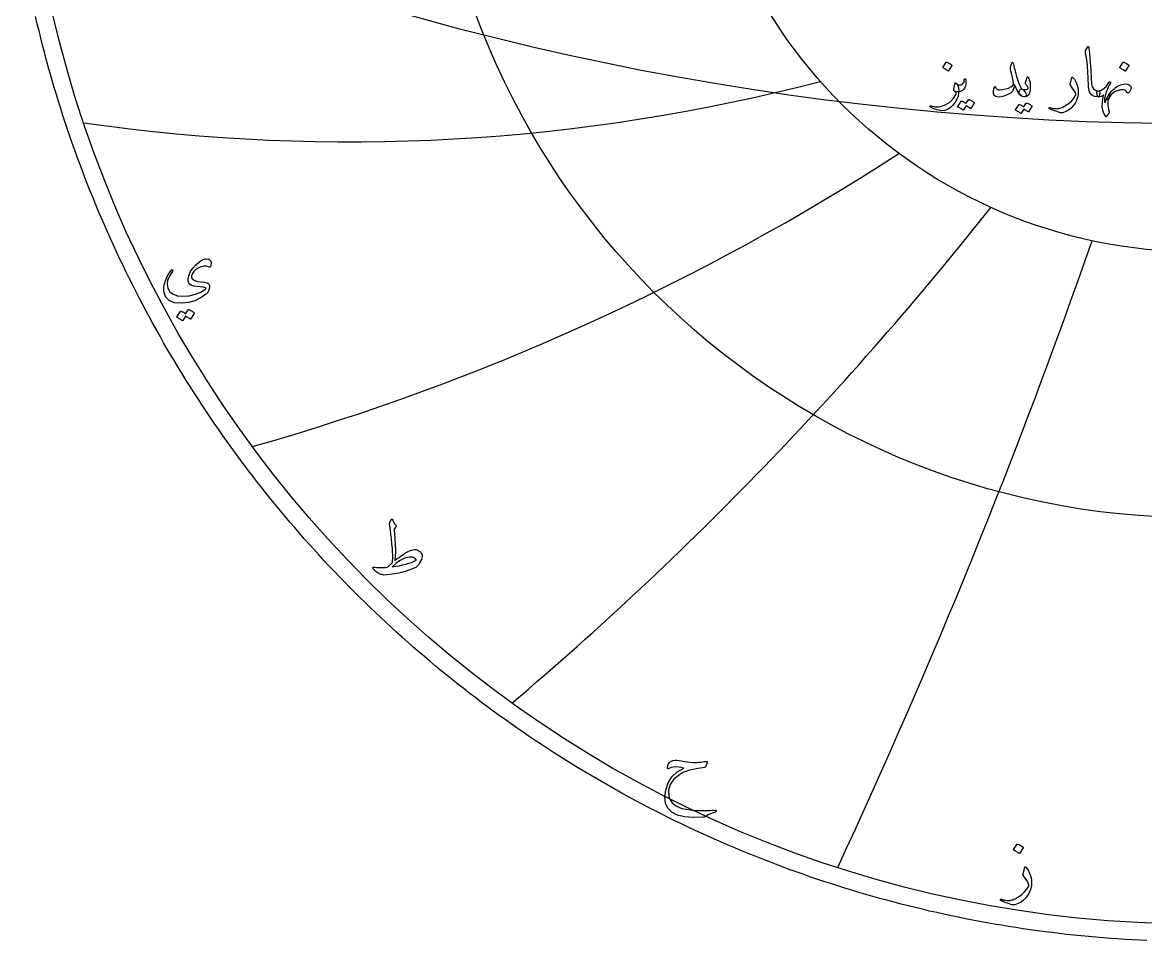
# Model space of a CAD drawing. Header units: millimetres. Extents: x -84 to 84, y -84 to 86.
# Drawn here: x -82.3 to -3.7, y -83.5 to -19.2 of the extents above; entities that cross this region are included whole.
import ezdxf

# ---------------------------------------------------------------- set-up
doc = ezdxf.new("R2010")
doc.units = ezdxf.units.MM
for name, color, linetype in [('CUT_OUTER', 1, 'Continuous'), ('ENGRAVE', 7, 'Continuous'), ('ENGRAVE_FINE', 8, 'Continuous'), ('TEXT', 5, 'Continuous')]:
    doc.layers.add(name, color=color, linetype=linetype)

msp = doc.modelspace()

# ---------------------------------------------------------------- linework, layer by layer
at = {"layer": 'CUT_OUTER'}
msp.add_lwpolyline([(-3.5885, -83.4954), (-4.1007, -83.4718), (-4.6128, -83.4451), (-5.1247, -83.4152), (-5.6365, -83.3822), (-6.148, -83.3461), (-6.6593, -83.3068), (-7.1703, -83.2643), (-7.6811, -83.2188), (-8.1915, -83.1701), (-8.7017, -83.1182), (-9.2115, -83.0633), (-9.721, -83.0052), (-10.2302, -82.944), (-10.7389, -82.8797), (-11.2472, -82.8122), (-11.7552, -82.7416), (-12.2626, -82.668), (-12.7696, -82.5912), (-13.2762, -82.5112), (-13.7822, -82.4282), (-14.2877, -82.3421), (-14.7927, -82.2529), (-15.2971, -82.1606), (-15.8009, -82.0652), (-16.3042, -81.9667), (-16.8068, -81.8651), (-17.3088, -81.7604), (-17.8102, -81.6527), (-18.3108, -81.5419), (-18.8108, -81.428), (-19.3101, -81.311), (-19.8087, -81.191), (-20.3065, -81.0679), (-20.8035, -80.9418), (-21.2998, -80.8126), (-21.7952, -80.6804), (-22.2899, -80.5452), (-22.7836, -80.4069), (-23.2766, -80.2656), (-23.7686, -80.1212), (-24.2598, -79.9739), (-24.7501, -79.8235), (-25.2394, -79.6702), (-25.7278, -79.5138), (-26.2152, -79.3544), (-26.7016, -79.1921), (-27.187, -79.0268), (-27.6714, -78.8585), (-28.1547, -78.6872), (-28.637, -78.513), (-29.1182, -78.3358), (-29.5983, -78.1556), (-30.0773, -77.9725), (-30.5552, -77.7865), (-31.0319, -77.5976), (-31.5075, -77.4057), (-31.9818, -77.2109), (-32.455, -77.0132), (-32.9269, -76.8126), (-33.3976, -76.6092), (-33.867, -76.4028), (-34.3352, -76.1936), (-34.8021, -75.9814), (-35.2676, -75.7665), (-35.7318, -75.5486), (-36.1947, -75.328), (-36.6563, -75.1045), (-37.1164, -74.8781), (-37.5751, -74.649), (-38.0325, -74.417), (-38.4884, -74.1823), (-38.9428, -73.9447), (-39.3958, -73.7044), (-39.8473, -73.4612), (-40.2973, -73.2154), (-40.7458, -72.9667), (-41.1927, -72.7153), (-41.6381, -72.4612), (-42.082, -72.2044), (-42.5242, -71.9448), (-42.9649, -71.6825), (-43.4039, -71.4175), (-43.8413, -71.1499), (-44.277, -70.8795), (-44.7111, -70.6065), (-45.1435, -70.3309), (-45.5742, -70.0525), (-46.0031, -69.7716), (-46.4304, -69.488), (-46.8559, -69.2018), (-47.2796, -68.913), (-47.7016, -68.6216), (-48.1217, -68.3276), (-48.5401, -68.0311), (-48.9566, -67.7319), (-49.3713, -67.4303), (-49.7841, -67.1261), (-50.195, -66.8193), (-50.6041, -66.5101), (-51.0112, -66.1983), (-51.4164, -65.8841), (-51.8197, -65.5674), (-52.2211, -65.2482), (-52.6204, -64.9265), (-53.0178, -64.6024), (-53.4132, -64.2759), (-53.8066, -63.9469), (-54.198, -63.6156), (-54.5873, -63.2818), (-54.9745, -62.9457), (-55.3597, -62.6072), (-55.7429, -62.2663), (-56.1239, -61.9231), (-56.5028, -61.5776), (-56.8795, -61.2297), (-57.2542, -60.8796), (-57.6266, -60.5271), (-57.9969, -60.1724), (-58.365, -59.8154), (-58.731, -59.4562), (-59.0947, -59.0947), (-59.4562, -58.731), (-59.8154, -58.365), (-60.1724, -57.9969), (-60.5271, -57.6266), (-60.8796, -57.2542), (-61.2297, -56.8795), (-61.5776, -56.5028), (-61.9231, -56.1239), (-62.2663, -55.7429), (-62.6072, -55.3597), (-62.9457, -54.9745), (-63.2818, -54.5873), (-63.6156, -54.198), (-63.9469, -53.8066), (-64.2759, -53.4132), (-64.6024, -53.0178), (-64.9265, -52.6204), (-65.2482, -52.2211), (-65.5674, -51.8197), (-65.8841, -51.4164), (-66.1983, -51.0112), (-66.5101, -50.6041), (-66.8193, -50.195), (-67.1261, -49.7841), (-67.4303, -49.3713), (-67.7319, -48.9566), (-68.0311, -48.5401), (-68.3276, -48.1217), (-68.6216, -47.7016), (-68.913, -47.2796), (-69.2018, -46.8559), (-69.488, -46.4304), (-69.7716, -46.0031), (-70.0525, -45.5742), (-70.3309, -45.1435), (-70.6065, -44.7111), (-70.8795, -44.277), (-71.1499, -43.8413), (-71.4175, -43.4039), (-71.6825, -42.9649), (-71.9448, -42.5242), (-72.2044, -42.082), (-72.4612, -41.6381), (-72.7153, -41.1927), (-72.9667, -40.7458), (-73.2154, -40.2973), (-73.4612, -39.8473), (-73.7044, -39.3958), (-73.9447, -38.9428), (-74.1823, -38.4884), (-74.417, -38.0325), (-74.649, -37.5751), (-74.8781, -37.1164), (-75.1045, -36.6563), (-75.328, -36.1947), (-75.5486, -35.7318), (-75.7665, -35.2676), (-75.9814, -34.8021), (-76.1936, -34.3352), (-76.4028, -33.867), (-76.6092, -33.3976), (-76.8126, -32.9269), (-77.0132, -32.455), (-77.2109, -31.9818), (-77.4057, -31.5075), (-77.5976, -31.0319), (-77.7865, -30.5552), (-77.9725, -30.0773), (-78.1556, -29.5983), (-78.3358, -29.1182), (-78.513, -28.637), (-78.6872, -28.1547), (-78.8585, -27.6714), (-79.0268, -27.187), (-79.1921, -26.7016), (-79.3544, -26.2152), (-79.5138, -25.7278), (-79.6702, -25.2394), (-79.8235, -24.7501), (-79.9739, -24.2598), (-80.1212, -23.7686), (-80.2656, -23.2766), (-80.4069, -22.7836), (-80.5452, -22.2899), (-80.6804, -21.7952), (-80.8126, -21.2998), (-80.9418, -20.8035), (-81.0679, -20.3065), (-81.191, -19.8087), (-81.311, -19.3101), (-81.428, -18.8108)], dxfattribs=at)
at = {"layer": 'ENGRAVE'}
for radius in [82.35, 53.9054, 35.2859]:
    msp.add_circle((0, 0), radius, dxfattribs=at)
for centre, radius, start, end in [((-59.4427, 102.9578), 130.5356, 261.802042, 284.63494), ((-111.7616, 111.7616), 166.9943, 285.814784, 302.939458), ((-204.8945, 118.2959), 242.6551, 310.263938, 321.680388), ((-456.4934, 122.317), 475.6611, 335.042786, 340.75101)]:
    msp.add_arc(centre, radius, start, end, dxfattribs=at)
at = {"layer": 'ENGRAVE_FINE'}
msp.add_arc((0, 178.6328), 204.9243, 246.464598, 293.535402, dxfattribs=at)
at = {"layer": 'TEXT'}
for points in [[(-7.7241, -20.9274), (-7.7146, -20.9128), (-7.7058, -20.9031), (-7.6976, -20.8982), (-7.69, -20.8982), (-7.6784, -20.9046), (-7.6681, -20.9237), (-7.6589, -20.9557), (-7.651, -21.0005), (-7.6108, -21.3642), (-7.578, -21.7005), (-7.5524, -22.0095), (-7.5341, -22.291), (-7.5224, -22.5318), (-7.5116, -22.7476), (-7.5017, -22.9385), (-7.4927, -23.1044), (-7.485, -23.2453), (-7.4787, -23.3613), (-7.474, -23.4523), (-7.4708, -23.5183), (-7.4276, -23.7162), (-7.332, -23.8617), (-7.1841, -23.9548), (-6.9838, -23.9956), (-6.9281, -24.0102), (-6.8925, -24.0443), (-6.877, -24.0979), (-6.8815, -24.1709), (-6.9044, -24.286), (-6.929, -24.3682), (-6.9555, -24.4175), (-6.9838, -24.4339), (-7.2657, -24.3968), (-7.4733, -24.2854), (-7.6066, -24.0997), (-7.6656, -23.8398), (-7.6749, -23.7154), (-7.6833, -23.5908), (-7.6907, -23.4658), (-7.6973, -23.3406), (-7.7032, -23.215), (-7.7089, -23.0891), (-7.7142, -22.963), (-7.7192, -22.8365), (-7.7283, -22.5953), (-7.7411, -22.3781), (-7.7576, -22.185), (-7.7776, -22.0159), (-7.8014, -21.8535), (-7.8288, -21.6805), (-7.8598, -21.4968), (-7.8945, -21.3024), (-7.8991, -21.2674), (-7.8982, -21.2354), (-7.8918, -21.2065), (-7.8799, -21.1807)], [(-17.6397, -22.0037), (-17.6336, -21.9976), (-17.6251, -21.994), (-17.6142, -21.9927), (-17.6008, -21.994), (-17.5061, -22.0323), (-17.4169, -22.0792), (-17.3332, -22.1346), (-17.255, -22.1985), (-17.2474, -22.2083), (-17.244, -22.218), (-17.2449, -22.2277), (-17.2501, -22.2375), (-17.479, -22.6076), (-17.4875, -22.6164), (-17.4985, -22.6186), (-17.5119, -22.614), (-17.5277, -22.6027), (-17.5414, -22.593), (-17.563, -22.5784), (-17.5925, -22.5589), (-17.63, -22.5346), (-17.6759, -22.5053), (-17.731, -22.4712), (-17.7953, -22.4323), (-17.8686, -22.3885), (-17.8784, -22.3811), (-17.8832, -22.3738), (-17.8832, -22.3665), (-17.8784, -22.3592)], [(-12.94, -22.1255), (-12.912, -22.2532), (-12.8816, -22.383), (-12.8487, -22.5149), (-12.8134, -22.649), (-12.7757, -22.7858), (-12.7355, -22.926), (-12.6929, -23.0695), (-12.6478, -23.2164), (-12.5568, -23.4806), (-12.4737, -23.679), (-12.3985, -23.8118), (-12.3312, -23.8787), (-12.2725, -23.9186), (-12.2131, -23.9749), (-12.1532, -24.0477), (-12.0926, -24.1368), (-12.0354, -24.2473), (-12.0196, -24.3304), (-12.0451, -24.3861), (-12.1121, -24.4144), (-12.3285, -24.3925), (-12.52, -24.2489), (-12.6865, -23.9834), (-12.828, -23.5963), (-12.831, -23.5899), (-12.8353, -23.5853), (-12.8408, -23.5826), (-12.8475, -23.5816), (-12.8524, -23.5826), (-12.8572, -23.5853), (-12.8621, -23.5899), (-12.867, -23.5963), (-12.8807, -23.659), (-12.8974, -23.7253), (-12.9172, -23.7953), (-12.94, -23.869), (-12.965, -23.9387), (-12.9912, -23.9968), (-13.0185, -24.0434), (-13.0472, -24.0784), (-13.15, -24.1682), (-13.2785, -24.2476), (-13.4325, -24.3167), (-13.6121, -24.3755), (-13.7947, -24.419), (-13.953, -24.4376), (-14.0869, -24.4312), (-14.1965, -24.3998), (-14.2903, -24.3213), (-14.3329, -24.1831), (-14.3244, -23.9853), (-14.2647, -23.7277), (-14.2589, -23.7192), (-14.2513, -23.7131), (-14.2419, -23.7095), (-14.2306, -23.7083), (-14.2172, -23.7098), (-14.2063, -23.7144), (-14.1977, -23.722), (-14.1916, -23.7326), (-14.1685, -23.7865), (-14.1429, -23.8312), (-14.1149, -23.8668), (-14.0845, -23.8933), (-13.9895, -23.9286), (-13.8605, -23.9372), (-13.6973, -23.9189), (-13.5001, -23.8738), (-13.2898, -23.8063), (-13.1263, -23.7302), (-13.0097, -23.6456), (-12.94, -23.5524), (-12.9285, -23.4581), (-12.9473, -23.2967), (-12.9966, -23.0684), (-13.0764, -22.7732), (-13.1147, -22.6177), (-13.1373, -22.4919), (-13.144, -22.3961), (-13.1348, -22.33), (-13.0423, -22.067), (-13.0322, -22.0393), (-13.0216, -22.0195), (-13.0103, -22.0077), (-12.9985, -22.0037), (-12.9838, -22.0113), (-12.9692, -22.0341), (-12.9546, -22.0722), (-12.94, -22.1255)], [(-5.2452, -22.0086), (-5.2391, -22.0025), (-5.2306, -21.9988), (-5.2196, -21.9976), (-5.2062, -21.9988), (-5.1115, -22.0372), (-5.0224, -22.0841), (-4.9386, -22.1395), (-4.8604, -22.2034), (-4.8528, -22.2131), (-4.8495, -22.2229), (-4.8504, -22.2326), (-4.8556, -22.2423), (-5.0844, -22.6125), (-5.093, -22.6213), (-5.1039, -22.6234), (-5.1173, -22.6189), (-5.1331, -22.6076), (-5.1468, -22.5979), (-5.1685, -22.5833), (-5.198, -22.5638), (-5.2354, -22.5394), (-5.2814, -22.5102), (-5.3365, -22.4761), (-5.4007, -22.4372), (-5.4741, -22.3933), (-5.4838, -22.386), (-5.4887, -22.3787), (-5.4887, -22.3714), (-5.4838, -22.3641)], [(-16.9384, -23.4794), (-16.8833, -23.5521), (-16.8398, -23.6243), (-16.8078, -23.6958), (-16.7874, -23.7667), (-16.7759, -23.8422), (-16.7704, -23.9323), (-16.771, -24.037), (-16.7777, -24.1563), (-16.8188, -24.3807), (-16.8982, -24.5959), (-17.016, -24.8019), (-17.1722, -24.9989), (-17.3439, -25.1681), (-17.5082, -25.2911), (-17.6653, -25.3678), (-17.815, -25.3982), (-18.057, -25.3897), (-18.2911, -25.3446), (-18.5173, -25.2631), (-18.7355, -25.145), (-18.7507, -25.1349), (-18.7623, -25.1243), (-18.7702, -25.113), (-18.7745, -25.1011), (-18.7754, -25.0874), (-18.7733, -25.0756), (-18.7681, -25.0655), (-18.7599, -25.0573), (-18.7474, -25.0518), (-18.7343, -25.05), (-18.7206, -25.0518), (-18.7063, -25.0573), (-18.6252, -25.0797), (-18.5474, -25.0981), (-18.473, -25.1125), (-18.4019, -25.123), (-18.3339, -25.1293), (-18.2686, -25.131), (-18.206, -25.1281), (-18.1462, -25.1206), (-17.7551, -25.0086), (-17.4242, -24.8235), (-17.1536, -24.5654), (-16.9433, -24.2342), (-16.9412, -24.2239), (-16.9396, -24.2075), (-16.9387, -24.1849), (-16.9384, -24.1563), (-16.9463, -24.1341), (-16.9701, -24.1064), (-17.0096, -24.0732), (-17.065, -24.0346), (-17.0894, -24.0047), (-17.104, -23.9688), (-17.1089, -23.9268), (-17.104, -23.8787), (-17.031, -23.5086), (-17.016, -23.4611), (-16.9956, -23.4404), (-16.9698, -23.4465), (-16.9384, -23.4794)], [(-16.3297, -23.1531), (-16.3059, -23.1567), (-16.2883, -23.1677), (-16.2767, -23.1859), (-16.2712, -23.2115), (-16.2612, -23.3814), (-16.27, -23.5354), (-16.2977, -23.6736), (-16.3443, -23.7959), (-16.4106, -23.8988), (-16.4977, -23.9786), (-16.6054, -24.0352), (-16.7339, -24.0687), (-16.824, -24.0793), (-16.9092, -24.0772), (-16.9896, -24.0623), (-17.065, -24.0346), (-17.0912, -24.0139), (-17.1064, -23.981), (-17.1107, -23.9359), (-17.104, -23.8787), (-17.031, -23.5086), (-17.0252, -23.4806), (-17.0176, -23.4599), (-17.0081, -23.4465), (-16.9969, -23.4404), (-16.9844, -23.441), (-16.9713, -23.4477), (-16.9576, -23.4605), (-16.9433, -23.4794), (-16.9065, -23.5208), (-16.8593, -23.5524), (-16.8018, -23.5743), (-16.7339, -23.5865), (-16.6633, -23.5871), (-16.5975, -23.5743), (-16.5366, -23.5482), (-16.4806, -23.5086), (-16.4322, -23.4538), (-16.3991, -23.3868), (-16.3811, -23.3077), (-16.3784, -23.2164), (-16.3753, -23.1887), (-16.3662, -23.1689), (-16.351, -23.157), (-16.3297, -23.1531)], [(-11.9562, -23.6985), (-11.9849, -23.6507), (-12.0123, -23.6096), (-12.0384, -23.5752), (-12.0634, -23.5475), (-12.0813, -23.5238), (-12.0914, -23.4964), (-12.0935, -23.4654), (-12.0877, -23.4307), (-11.9855, -23.0605), (-11.9712, -23.0283), (-11.9526, -23.0191), (-11.9298, -23.0331), (-11.9027, -23.0703), (-11.8619, -23.1491), (-11.8272, -23.2444), (-11.7986, -23.3561), (-11.776, -23.4842), (-11.763, -23.6072), (-11.7578, -23.7277), (-11.7605, -23.8458), (-11.7712, -23.9615), (-11.7885, -24.0623), (-11.8114, -24.1502), (-11.8397, -24.2254), (-11.8735, -24.2878), (-11.9152, -24.3341), (-11.9721, -24.3706), (-12.0442, -24.3974), (-12.1316, -24.4144), (-12.2211, -24.4178), (-12.3045, -24.4035), (-12.3818, -24.3715), (-12.453, -24.3219), (-12.5081, -24.2589), (-12.537, -24.1868), (-12.5398, -24.1055), (-12.5163, -24.0151), (-12.4789, -23.9411), (-12.4347, -23.8945), (-12.3839, -23.8754), (-12.3264, -23.8836), (-12.1937, -23.9156), (-12.078, -23.9189), (-11.9794, -23.8936), (-11.8978, -23.8398), (-11.896, -23.8255), (-11.9051, -23.7971), (-11.9252, -23.7548), (-11.9562, -23.6985)], [(-8.8442, -23.0751), (-8.8415, -23.0663), (-8.8381, -23.0593), (-8.8342, -23.0541), (-8.8296, -23.0508), (-8.8159, -23.0496), (-8.7992, -23.0557), (-8.7794, -23.0691), (-8.7565, -23.0898), (-8.6677, -23.1954), (-8.591, -23.3174), (-8.5264, -23.4559), (-8.4741, -23.6109), (-8.4333, -23.7777), (-8.4083, -23.942), (-8.3992, -24.104), (-8.4059, -24.2635), (-8.4491, -24.4735), (-8.5203, -24.675), (-8.6196, -24.868), (-8.7468, -25.0524), (-8.899, -25.2195), (-9.0731, -25.3556), (-9.2691, -25.4606), (-9.4871, -25.5346), (-9.5455, -25.5471), (-9.604, -25.5504), (-9.6624, -25.5446), (-9.7208, -25.5297), (-9.8555, -25.4827), (-9.9771, -25.439), (-10.0856, -25.3987), (-10.1811, -25.3617), (-10.2631, -25.328), (-10.3314, -25.2978), (-10.3861, -25.2708), (-10.427, -25.2472), (-10.4355, -25.2399), (-10.4416, -25.2326), (-10.4453, -25.2253), (-10.4465, -25.218), (-10.4456, -25.2086), (-10.4428, -25.1998), (-10.4383, -25.1915), (-10.4319, -25.1839), (-10.4237, -25.1781), (-10.4136, -25.1754), (-10.4018, -25.1757), (-10.3881, -25.1791), (-10.3047, -25.2014), (-10.2249, -25.2198), (-10.1488, -25.2343), (-10.0764, -25.2448), (-10.007, -25.2513), (-9.94, -25.2539), (-9.8755, -25.2526), (-9.8134, -25.2472), (-9.7514, -25.2373), (-9.6874, -25.2223), (-9.6212, -25.202), (-9.5528, -25.1766), (-9.4824, -25.1457), (-9.4098, -25.109), (-9.335, -25.0666), (-9.2582, -25.0183), (-9.0424, -24.8631), (-8.8576, -24.6945), (-8.7039, -24.5124), (-8.5812, -24.317), (-8.5733, -24.3012), (-8.569, -24.2829), (-8.5684, -24.2622), (-8.5715, -24.2391), (-8.6226, -24.1024), (-8.703, -23.9506), (-8.8126, -23.7834), (-8.9514, -23.6011), (-8.9574, -23.5896), (-8.9611, -23.5792), (-8.9623, -23.5701), (-8.9611, -23.5622)], [(-6.2046, -24.395), (-6.2582, -24.51), (-6.2971, -24.6312), (-6.3215, -24.7584), (-6.3312, -24.8917), (-6.3269, -25.0305), (-6.3093, -25.1742), (-6.2782, -25.3227), (-6.2338, -25.4761), (-6.2283, -25.4965), (-6.2265, -25.5139), (-6.2283, -25.5282), (-6.2338, -25.5394), (-6.4091, -25.7878), (-6.4253, -25.8058), (-6.4396, -25.8158), (-6.4521, -25.818), (-6.4627, -25.8122), (-6.6295, -25.5264), (-6.7111, -25.1754), (-6.7074, -24.7593), (-6.6185, -24.2781), (-6.7035, -24.3463), (-6.7927, -24.395), (-6.8861, -24.4242), (-6.9838, -24.4339), (-7.0048, -24.4275), (-7.024, -24.4083), (-7.0413, -24.3764), (-7.0569, -24.3316), (-7.0657, -24.3047), (-7.0727, -24.2775), (-7.0779, -24.2499), (-7.0812, -24.2221), (-7.0836, -24.1942), (-7.0861, -24.1667), (-7.0885, -24.1394), (-7.091, -24.1125), (-7.0879, -24.0632), (-7.069, -24.0273), (-7.0343, -24.0047), (-6.9838, -23.9956), (-6.785, -23.9512), (-6.5979, -23.8422), (-6.4222, -23.6687), (-6.2582, -23.4307), (-6.2359, -23.4005), (-6.2131, -23.3832), (-6.1897, -23.3786), (-6.1656, -23.3868), (-6.148, -23.4024), (-6.1388, -23.4197), (-6.1382, -23.4389), (-6.1461, -23.4599), (-6.1892, -23.536), (-6.2308, -23.6133), (-6.2708, -23.6918), (-6.3093, -23.7716), (-6.3463, -23.8525), (-6.3817, -23.9347), (-6.4157, -24.0181), (-6.4481, -24.1027), (-6.5199, -24.3332), (-6.5601, -24.5325), (-6.5686, -24.7009), (-6.5455, -24.8381), (-6.5434, -24.8424), (-6.5418, -24.8454), (-6.5409, -24.8473), (-6.5406, -24.8479), (-6.5403, -24.8473), (-6.5394, -24.8454), (-6.5379, -24.8424), (-6.5358, -24.8381), (-6.5061, -24.7683), (-6.4755, -24.7), (-6.444, -24.6331), (-6.4116, -24.5678), (-6.3779, -24.5038), (-6.3428, -24.4406), (-6.3061, -24.3784), (-6.2679, -24.317), (-6.2402, -24.2744), (-6.2155, -24.2489), (-6.1939, -24.2403), (-6.1754, -24.2489), (-6.1662, -24.2671), (-6.1681, -24.2976), (-6.1808, -24.3402), (-6.2046, -24.395)], [(-4.9773, -24.132), (-5.0403, -24.0333), (-5.1222, -23.9664), (-5.2229, -23.9311), (-5.3426, -23.9274), (-5.4104, -23.9361), (-5.4777, -23.9475), (-5.5444, -23.9617), (-5.6104, -23.9786), (-5.6759, -23.9988), (-5.7407, -24.023), (-5.8049, -24.0512), (-5.8685, -24.0833), (-5.9775, -24.1563), (-6.0804, -24.2586), (-6.1772, -24.3901), (-6.2679, -24.5508), (-6.2938, -24.587), (-6.3178, -24.608), (-6.34, -24.6138), (-6.3604, -24.6044), (-6.3775, -24.5855), (-6.3848, -24.563), (-6.3823, -24.5368), (-6.3702, -24.507), (-6.3516, -24.4677), (-6.3349, -24.4327), (-6.3199, -24.402), (-6.3069, -24.3755), (-6.2953, -24.353), (-6.2849, -24.3341), (-6.2758, -24.3189), (-6.2679, -24.3073), (-6.1964, -24.1995), (-6.123, -24.1003), (-6.0478, -24.0096), (-5.9708, -23.9274), (-5.892, -23.8535), (-5.8113, -23.7874), (-5.7288, -23.7293), (-5.6445, -23.679), (-5.4281, -23.5807), (-5.2269, -23.5293), (-5.0409, -23.5247), (-4.8702, -23.567), (-4.7974, -23.6039), (-4.7448, -23.651), (-4.7122, -23.7086), (-4.6997, -23.7764), (-4.707, -23.869), (-4.7338, -23.9566), (-4.7801, -24.0394), (-4.8458, -24.1174), (-4.8887, -24.1511), (-4.925, -24.1648), (-4.9545, -24.1584), (-4.9773, -24.132)], [(-16.0861, -24.6287), (-16.0801, -24.6226), (-16.0715, -24.619), (-16.0606, -24.6178), (-16.0472, -24.619), (-15.9992, -24.6369), (-15.9528, -24.6567), (-15.9079, -24.6783), (-15.8646, -24.7018), (-15.8224, -24.7273), (-15.7811, -24.7553), (-15.7408, -24.7858), (-15.7014, -24.8187), (-15.6938, -24.8287), (-15.6904, -24.8394), (-15.6914, -24.8506), (-15.6965, -24.8625), (-15.9303, -25.2326), (-15.9367, -25.2375), (-15.9461, -25.2375), (-15.9586, -25.2326), (-15.9741, -25.2229), (-15.9848, -25.2139), (-16.0021, -25.2016), (-16.0262, -25.1859), (-16.0569, -25.1669), (-16.0947, -25.1442), (-16.1397, -25.1176), (-16.1921, -25.087), (-16.2517, -25.0524), (-16.4368, -25.3398), (-16.4453, -25.3486), (-16.4563, -25.3507), (-16.4697, -25.3462), (-16.4855, -25.3349), (-16.4992, -25.3252), (-16.5208, -25.3105), (-16.5503, -25.2911), (-16.5878, -25.2667), (-16.6337, -25.2375), (-16.6888, -25.2034), (-16.7531, -25.1644), (-16.8264, -25.1206), (-16.834, -25.1133), (-16.8374, -25.106), (-16.8365, -25.0987), (-16.8313, -25.0914), (-16.5926, -24.7359), (-16.5866, -24.7298), (-16.578, -24.7261), (-16.5671, -24.7249), (-16.5537, -24.7261), (-16.5129, -24.7394), (-16.4733, -24.7547), (-16.435, -24.7722), (-16.3978, -24.7919), (-16.3619, -24.8133), (-16.3272, -24.8363), (-16.2937, -24.8608), (-16.2615, -24.8868)], [(-12.0439, -24.8674), (-12.0378, -24.8613), (-12.0293, -24.8576), (-12.0183, -24.8564), (-12.0049, -24.8576), (-11.957, -24.8756), (-11.9106, -24.8954), (-11.8657, -24.917), (-11.8223, -24.9404), (-11.7802, -24.966), (-11.7389, -24.994), (-11.6986, -25.0244), (-11.6592, -25.0573), (-11.6516, -25.0673), (-11.6482, -25.078), (-11.6491, -25.0893), (-11.6543, -25.1011), (-11.8881, -25.4713), (-11.8945, -25.4761), (-11.9039, -25.4761), (-11.9164, -25.4713), (-11.9319, -25.4615), (-11.9425, -25.4525), (-11.9599, -25.4402), (-11.9839, -25.4245), (-12.0147, -25.4055), (-12.0524, -25.3828), (-12.0975, -25.3562), (-12.1498, -25.3256), (-12.2095, -25.2911), (-12.3946, -25.5784), (-12.4031, -25.5872), (-12.414, -25.5894), (-12.4274, -25.5848), (-12.4433, -25.5735), (-12.457, -25.5638), (-12.4786, -25.5492), (-12.5081, -25.5297), (-12.5455, -25.5054), (-12.5915, -25.4761), (-12.6466, -25.442), (-12.7108, -25.4031), (-12.7842, -25.3592), (-12.7918, -25.3519), (-12.7951, -25.3446), (-12.7942, -25.3373), (-12.789, -25.33), (-12.5504, -24.9745), (-12.5443, -24.9684), (-12.5358, -24.9648), (-12.5248, -24.9635), (-12.5114, -24.9648), (-12.4707, -24.978), (-12.4311, -24.9934), (-12.3927, -25.0109), (-12.3556, -25.0305), (-12.3197, -25.052), (-12.285, -25.075), (-12.2515, -25.0995), (-12.2192, -25.1255)], [(-69.2901, -36.3385), (-69.4583, -36.2823), (-69.6459, -36.28), (-69.8531, -36.3316), (-70.0797, -36.4372), (-70.2235, -36.5378), (-70.3433, -36.6579), (-70.4391, -36.7975), (-70.5109, -36.9566), (-70.518, -36.9885), (-70.5187, -37.0216), (-70.5128, -37.056), (-70.5005, -37.0917), (-70.418, -37.2027), (-70.2797, -37.2865), (-70.0856, -37.343), (-69.8356, -37.3722), (-69.5888, -37.3985), (-69.4096, -37.4463), (-69.2979, -37.5154), (-69.2537, -37.606), (-69.2489, -37.7956), (-69.2862, -37.9644), (-69.3657, -38.1125), (-69.4875, -38.2398), (-69.8742, -38.5037), (-70.2862, -38.6982), (-70.7235, -38.8232), (-71.1862, -38.8787), (-71.6914, -38.8437), (-72.0693, -38.6917), (-72.32, -38.4229), (-72.4434, -38.0372), (-72.4505, -37.8255), (-72.42, -37.5956), (-72.3518, -37.3476), (-72.246, -37.0813), (-72.2091, -37.0073), (-72.1713, -36.9359), (-72.1325, -36.867), (-72.0927, -36.8008), (-72.0516, -36.7368), (-72.0089, -36.6748), (-71.9646, -36.6148), (-71.9187, -36.5566), (-71.894, -36.5326), (-71.8719, -36.5229), (-71.8524, -36.5274), (-71.8356, -36.5462), (-71.8261, -36.5696), (-71.8239, -36.593), (-71.8287, -36.6164), (-71.8408, -36.6398), (-72.0544, -36.9839), (-72.181, -37.2943), (-72.2206, -37.5709), (-72.1732, -37.8138), (-72.0206, -38.0696), (-71.7966, -38.2502), (-71.5011, -38.3554), (-71.1343, -38.3852), (-70.6641, -38.3479), (-70.2407, -38.2515), (-69.8641, -38.0959), (-69.5343, -37.8813), (-69.5144, -37.8631), (-69.507, -37.845), (-69.5118, -37.8268), (-69.5291, -37.8086), (-69.5989, -37.7748), (-69.72, -37.7463), (-69.8924, -37.7229), (-70.1161, -37.7047), (-70.3437, -37.6768), (-70.5174, -37.6242), (-70.6372, -37.5469), (-70.7031, -37.445), (-70.7336, -37.3252), (-70.7421, -37.1995), (-70.7284, -37.068), (-70.6927, -36.9307), (-70.5768, -36.6609), (-70.4161, -36.4125), (-70.2106, -36.1855), (-69.9602, -35.98), (-69.8937, -35.9313), (-69.8291, -35.8891), (-69.7664, -35.8534), (-69.7057, -35.8242), (-69.6472, -35.8011), (-69.5914, -35.7839), (-69.5381, -35.7725), (-69.4875, -35.767), (-69.2894, -35.7855), (-69.168, -35.8722), (-69.1232, -36.0271), (-69.155, -36.2501), (-69.1791, -36.3102), (-69.2096, -36.3449), (-69.2466, -36.3544), (-69.2901, -36.3385)], [(-70.7446, -39.3359), (-70.7382, -39.3294), (-70.7291, -39.3255), (-70.7174, -39.3242), (-70.7031, -39.3255), (-70.652, -39.3446), (-70.6024, -39.3657), (-70.5545, -39.3888), (-70.5083, -39.4138), (-70.4633, -39.4411), (-70.4193, -39.4709), (-70.3763, -39.5034), (-70.3343, -39.5385), (-70.3261, -39.5492), (-70.3226, -39.5606), (-70.3235, -39.5726), (-70.3291, -39.5852), (-70.5784, -39.98), (-70.5852, -39.9852), (-70.5953, -39.9852), (-70.6086, -39.98), (-70.6252, -39.9696), (-70.6365, -39.9601), (-70.655, -39.9469), (-70.6807, -39.9302), (-70.7135, -39.9099), (-70.7537, -39.8857), (-70.8018, -39.8573), (-70.8576, -39.8247), (-70.9213, -39.7878), (-71.1187, -40.0943), (-71.1278, -40.1037), (-71.1395, -40.106), (-71.1537, -40.1011), (-71.1706, -40.0891), (-71.1852, -40.0787), (-71.2083, -40.0632), (-71.2398, -40.0424), (-71.2797, -40.0164), (-71.3287, -39.9852), (-71.3875, -39.9489), (-71.456, -39.9073), (-71.5343, -39.8606), (-71.5424, -39.8528), (-71.546, -39.845), (-71.545, -39.8372), (-71.5395, -39.8294), (-71.2849, -39.4502), (-71.2784, -39.4437), (-71.2693, -39.4398), (-71.2576, -39.4385), (-71.2434, -39.4398), (-71.1998, -39.4539), (-71.1576, -39.4703), (-71.1167, -39.489), (-71.0771, -39.5099), (-71.0388, -39.5328), (-71.0018, -39.5573), (-70.9661, -39.5834), (-70.9317, -39.6112)], [(-56.6343, -54.2723), (-56.6097, -54.2158), (-56.5876, -54.1658), (-56.5681, -54.1223), (-56.5512, -54.0853), (-56.5373, -54.0551), (-56.5265, -54.0321), (-56.5191, -54.0161), (-56.5148, -54.0074), (-56.5061, -53.996), (-56.4954, -53.9879), (-56.4827, -53.983), (-56.4681, -53.9814), (-56.4561, -53.9834), (-56.446, -53.9892), (-56.4379, -53.9989), (-56.4317, -54.0126), (-56.4045, -54.0788), (-56.3798, -54.1372), (-56.3577, -54.1879), (-56.3382, -54.2308), (-56.327, -54.2496), (-56.3142, -54.2697), (-56.2998, -54.2911), (-56.2837, -54.3139), (-56.2657, -54.3379), (-56.2454, -54.3632), (-56.2228, -54.3898), (-56.198, -54.4178), (-56.1824, -54.446), (-56.1772, -54.4736), (-56.1824, -54.5006), (-56.198, -54.5269), (-56.2967, -54.6567), (-56.31, -54.6778), (-56.3187, -54.6996), (-56.323, -54.722), (-56.3226, -54.745), (-56.272, -55.3168), (-56.2395, -55.7801), (-56.2252, -56.135), (-56.2291, -56.3814), (-56.2345, -56.4735), (-56.2402, -56.5574), (-56.2462, -56.6332), (-56.2525, -56.7009), (-56.2592, -56.7608), (-56.2661, -56.8132), (-56.2735, -56.8582), (-56.2811, -56.8957), (-56.1257, -56.7769), (-55.9817, -56.6697), (-55.8491, -56.5743), (-55.7278, -56.4905), (-55.6183, -56.4181), (-55.5207, -56.3567), (-55.4351, -56.3064), (-55.3616, -56.2671), (-55.2307, -56.2087), (-55.1083, -56.1632), (-54.9944, -56.1308), (-54.8889, -56.1113), (-54.833, -56.1097), (-54.7746, -56.1204), (-54.7135, -56.1434), (-54.6499, -56.1788), (-54.5239, -56.2681), (-54.4317, -56.3541), (-54.3733, -56.4369), (-54.3486, -56.5165), (-54.3502, -56.6051), (-54.3707, -56.7048), (-54.41, -56.8155), (-54.4681, -56.9373), (-54.533, -57.0571), (-54.5928, -57.1567), (-54.6473, -57.2363), (-54.6967, -57.2957), (-54.798, -57.3707), (-54.972, -57.4555), (-55.2187, -57.5499), (-55.5382, -57.6542), (-55.7163, -57.7058), (-55.8973, -57.7516), (-56.0812, -57.7915), (-56.2681, -57.8256), (-56.4572, -57.8542), (-56.648, -57.8775), (-56.8403, -57.8957), (-57.0343, -57.9087), (-57.1053, -57.8944), (-57.1726, -57.8775), (-57.2364, -57.8581), (-57.2967, -57.836), (-57.354, -57.8113), (-57.409, -57.784), (-57.4618, -57.7542), (-57.5123, -57.7217), (-57.6009, -57.6568), (-57.6746, -57.5918), (-57.7334, -57.5269), (-57.7772, -57.4619), (-57.8012, -57.4081), (-57.8058, -57.371), (-57.7908, -57.3509), (-57.7564, -57.3477), (-57.6592, -57.3592), (-57.5545, -57.3678), (-57.4423, -57.3735), (-57.3226, -57.3762), (-57.1955, -57.3761), (-57.061, -57.373), (-56.9189, -57.367), (-56.7694, -57.358), (-56.4265, -57.0204), (-56.4202, -56.8847), (-56.4168, -56.7477), (-56.4163, -56.6093), (-56.4187, -56.4697), (-56.4238, -56.3285), (-56.4311, -56.1853), (-56.4407, -56.0402), (-56.4525, -55.8931), (-56.4658, -55.7475), (-56.4798, -55.6067), (-56.4944, -55.4709), (-56.5097, -55.3399), (-56.5249, -55.2134), (-56.5395, -55.0912), (-56.5535, -54.9731), (-56.5668, -54.8593), (-56.5793, -54.754), (-56.5908, -54.6613), (-56.6014, -54.5812), (-56.611, -54.5139), (-56.6196, -54.4588), (-56.6272, -54.4158), (-56.6338, -54.3848), (-56.6395, -54.3658), (-56.6431, -54.3444), (-56.6434, -54.3217), (-56.6405, -54.2976), (-56.6343, -54.2723)], [(-55.5226, -56.7035), (-55.7236, -56.7869), (-55.9473, -56.9178), (-56.1937, -57.096), (-56.4629, -57.3217), (-56.202, -57.2894), (-55.9545, -57.2496), (-55.7202, -57.2024), (-55.4993, -57.1477), (-55.292, -57.0861), (-55.0986, -57.0184), (-54.9192, -56.9446), (-54.7538, -56.8645), (-54.8661, -56.7259), (-55.0317, -56.6529), (-55.2506, -56.6454), (-55.5226, -56.7035)], [(-34.3927, -71.0472), (-34.5174, -71.3278), (-34.5287, -71.3463), (-34.542, -71.3602), (-34.5573, -71.3696), (-34.5745, -71.3745), (-35.1508, -71.4654), (-35.6329, -71.5771), (-36.0209, -71.7096), (-36.3148, -71.8628), (-36.7268, -72.1989), (-36.9914, -72.568), (-37.1086, -72.9703), (-37.0784, -73.4057), (-36.9868, -73.6414), (-36.8317, -73.8498), (-36.6128, -74.031), (-36.3303, -74.1849), (-36.132, -74.2537), (-35.8849, -74.3096), (-35.5891, -74.3524), (-35.2446, -74.3823), (-35.0615, -74.3911), (-34.881, -74.3966), (-34.7031, -74.3989), (-34.5277, -74.3979), (-34.3557, -74.394), (-34.1875, -74.3875), (-34.0232, -74.3784), (-33.8628, -74.3667), (-33.8251, -74.3641), (-33.7953, -74.3667), (-33.7732, -74.3745), (-33.7589, -74.3875), (-33.7511, -74.4034), (-33.7485, -74.42), (-33.7511, -74.4372), (-33.7589, -74.455), (-33.7646, -74.4646), (-33.7712, -74.4726), (-33.7789, -74.4789), (-33.7875, -74.4836), (-33.7967, -74.4877), (-33.8063, -74.4921), (-33.8162, -74.4968), (-33.8264, -74.5018), (-33.9761, -74.5495), (-34.1083, -74.5992), (-34.2229, -74.6508), (-34.3199, -74.7044), (-34.3821, -74.743), (-34.4388, -74.7758), (-34.4899, -74.8028), (-34.5355, -74.8239), (-34.575, -74.8401), (-34.6076, -74.8525), (-34.6334, -74.8609), (-34.6524, -74.8654), (-35.3628, -74.8917), (-35.9667, -74.8408), (-36.4641, -74.7125), (-36.855, -74.507), (-37.1375, -74.2252), (-37.3044, -73.8732), (-37.3557, -73.4511), (-37.2914, -72.9589), (-37.1213, -72.4632), (-36.855, -72.0407), (-36.4927, -71.6917), (-36.0342, -71.4161), (-36.3589, -71.3541), (-36.642, -71.3394), (-36.8836, -71.3722), (-37.0836, -71.4524), (-37.1011, -71.4589), (-37.1174, -71.4628), (-37.1323, -71.4641), (-37.1459, -71.4628), (-37.1573, -71.4586), (-37.1654, -71.4511), (-37.1703, -71.4404), (-37.1719, -71.4265), (-37.1648, -71.3618), (-37.1537, -71.2979), (-37.1388, -71.2346), (-37.12, -71.1719), (-37.0537, -71.0502), (-36.9485, -70.9602), (-36.8044, -70.9021), (-36.6213, -70.8758), (-36.5054, -70.8768), (-36.3602, -70.8901), (-36.1859, -70.9157), (-35.9823, -70.9537), (-35.7722, -70.9917), (-35.5784, -71.0174), (-35.4008, -71.0307), (-35.2394, -71.0316), (-35.1618, -71.0282), (-35.0797, -71.0232), (-34.993, -71.0166), (-34.9018, -71.0083), (-34.806, -70.998), (-34.7057, -70.9855), (-34.6008, -70.9708), (-34.4914, -70.9537), (-34.4287, -70.9518), (-34.3914, -70.9667), (-34.3794, -70.9985), (-34.3927, -71.0472)], [(-12.674, -76.7511), (-12.6675, -76.7446), (-12.6584, -76.7407), (-12.6467, -76.7394), (-12.6325, -76.7407), (-12.5315, -76.7816), (-12.4363, -76.8316), (-12.3471, -76.8907), (-12.2636, -76.9589), (-12.2555, -76.9693), (-12.2519, -76.9797), (-12.2529, -76.99), (-12.2584, -77.0004), (-12.5026, -77.3952), (-12.5117, -77.4047), (-12.5234, -77.4069), (-12.5376, -77.4021), (-12.5545, -77.39), (-12.5691, -77.3797), (-12.5922, -77.3641), (-12.6237, -77.3433), (-12.6636, -77.3173), (-12.7126, -77.2862), (-12.7714, -77.2498), (-12.8399, -77.2082), (-12.9182, -77.1615), (-12.9286, -77.1537), (-12.9338, -77.1459), (-12.9338, -77.1381), (-12.9286, -77.1303)], [(-12.1441, -78.3667), (-12.1412, -78.3573), (-12.1376, -78.3498), (-12.1334, -78.3443), (-12.1286, -78.3407), (-12.1139, -78.3394), (-12.0961, -78.3459), (-12.075, -78.3602), (-12.0506, -78.3823), (-11.9558, -78.4949), (-11.874, -78.6251), (-11.8052, -78.7728), (-11.7493, -78.9381), (-11.7058, -79.116), (-11.6792, -79.2914), (-11.6695, -79.4641), (-11.6766, -79.6342), (-11.7227, -79.8582), (-11.7987, -80.0732), (-11.9045, -80.279), (-12.0402, -80.4758), (-12.2026, -80.654), (-12.3883, -80.7992), (-12.5974, -80.9112), (-12.8299, -80.9901), (-12.8922, -81.0034), (-12.9545, -81.007), (-13.0169, -81.0008), (-13.0792, -80.9849), (-13.2229, -80.9347), (-13.3526, -80.8881), (-13.4683, -80.8451), (-13.5701, -80.8057), (-13.6576, -80.7698), (-13.7305, -80.7375), (-13.7888, -80.7087), (-13.8325, -80.6836), (-13.8416, -80.6758), (-13.848, -80.668), (-13.8519, -80.6602), (-13.8532, -80.6524), (-13.8523, -80.6423), (-13.8493, -80.6329), (-13.8445, -80.6242), (-13.8377, -80.616), (-13.8289, -80.6099), (-13.8182, -80.607), (-13.8055, -80.6073), (-13.7909, -80.6108), (-13.7019, -80.6347), (-13.6169, -80.6544), (-13.5357, -80.6698), (-13.4584, -80.681), (-13.3844, -80.688), (-13.313, -80.6907), (-13.2441, -80.6893), (-13.1779, -80.6836), (-13.1118, -80.673), (-13.0435, -80.657), (-12.9729, -80.6354), (-12.9, -80.6083), (-12.8248, -80.5753), (-12.7474, -80.5362), (-12.6677, -80.4909), (-12.5857, -80.4394), (-12.3555, -80.2738), (-12.1584, -80.094), (-11.9945, -79.8998), (-11.8636, -79.6914), (-11.8552, -79.6745), (-11.8506, -79.655), (-11.85, -79.6329), (-11.8532, -79.6082), (-11.9078, -79.4625), (-11.9935, -79.3005), (-12.1104, -79.1222), (-12.2584, -78.9277), (-12.2649, -78.9154), (-12.2688, -78.9043), (-12.2701, -78.8946), (-12.2688, -78.8862)]]:
    msp.add_lwpolyline(points, close=True, dxfattribs=at)

doc.saveas('drawing.dxf')
